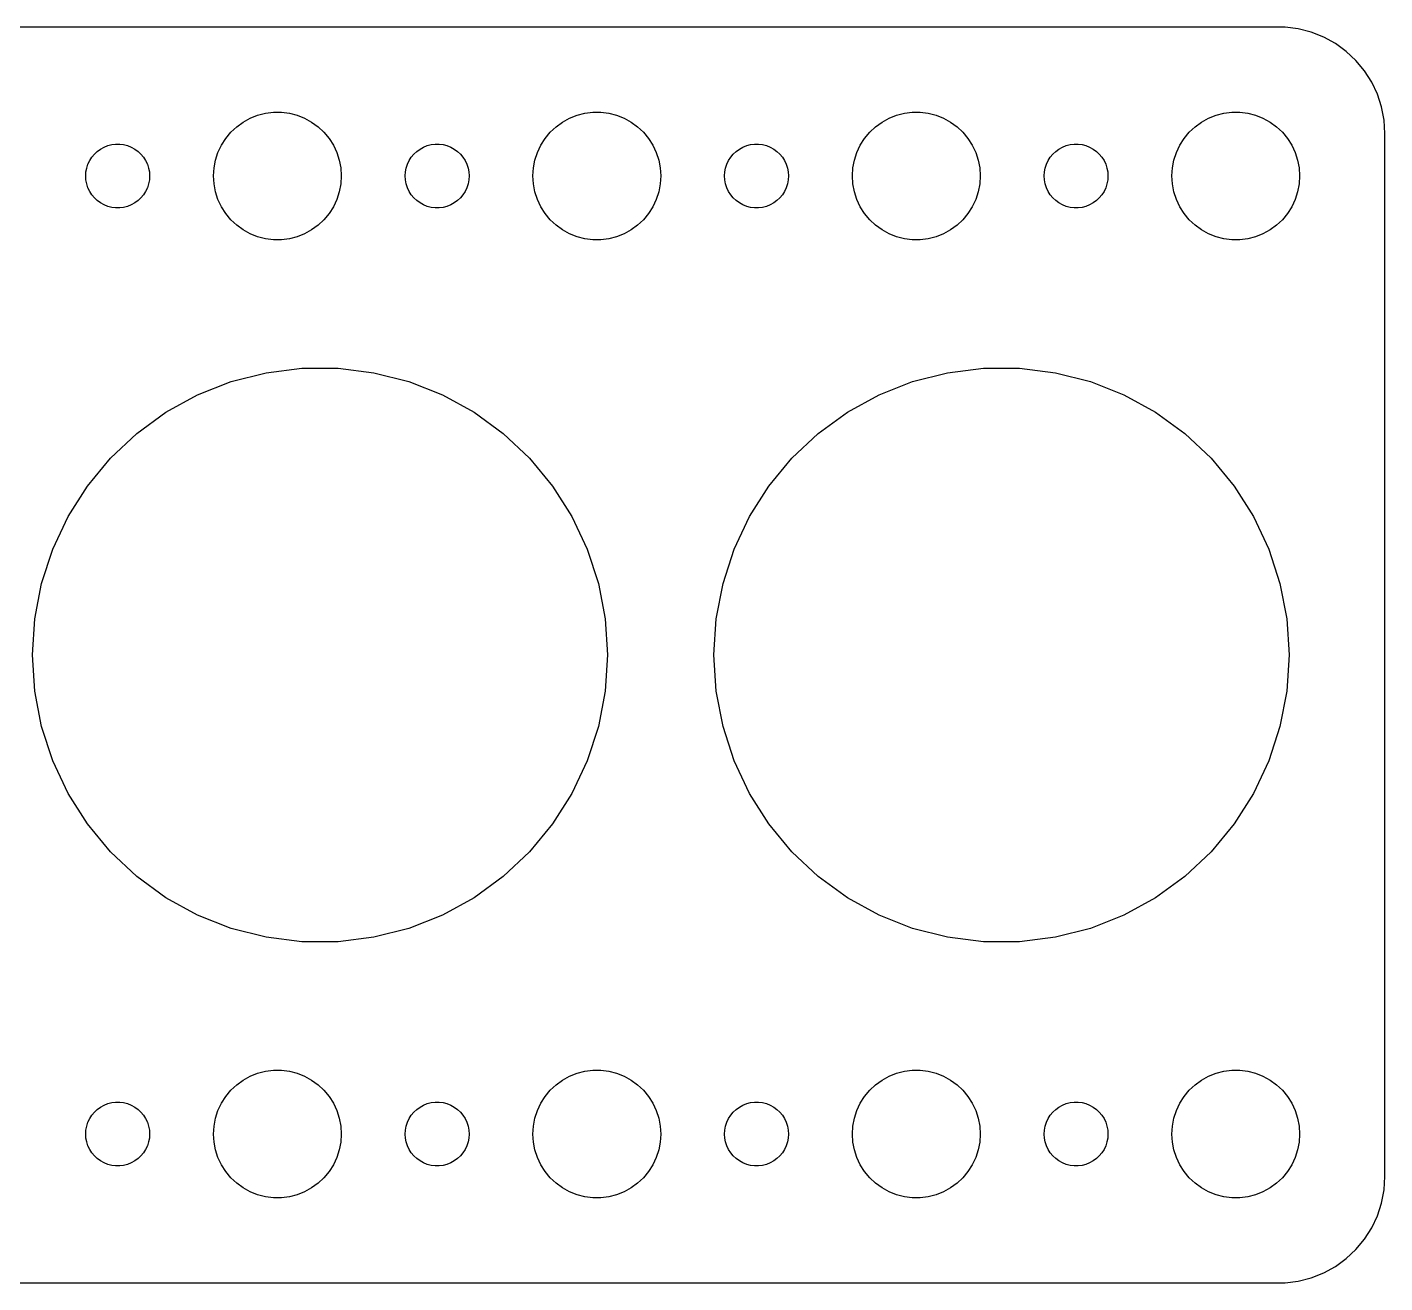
# Model space of a CAD drawing. Header units: metres. Extents: x -82 to 82, y 40 to 98.
# Drawn here: x 18.2 to 82, y 39.5 to 98.5 of the extents above; entities that cross this region are included whole.
import ezdxf

# ---------------------------------------------------------------- set-up
doc = ezdxf.new("R2010")
doc.units = ezdxf.units.M

msp = doc.modelspace()

# ---------------------------------------------------------------- linework, layer by layer
for p, q in [((77.3139, 98.4901), (-77.3139, 98.4901)), ((77.9369, 98.4114), (77.3139, 98.4901)), ((78.5451, 98.2553), (77.9369, 98.4114)), ((79.1289, 98.0241), (78.5451, 98.2553)), ((79.6791, 97.7216), (79.1289, 98.0241)), ((80.1871, 97.3526), (79.6791, 97.7216)), ((80.6448, 96.9227), (80.1871, 97.3526)), ((81.0451, 96.4389), (80.6448, 96.9227)), ((81.3815, 95.9088), (81.0451, 96.4389)), ((81.6489, 95.3406), (81.3815, 95.9088)), ((81.8429, 94.7434), (81.6489, 95.3406)), ((28.7227, 94.2145), (29.0729, 94.3532)), ((29.0729, 94.3532), (29.4379, 94.4469)), ((29.4379, 94.4469), (29.8116, 94.4941)), ((29.8116, 94.4941), (30.1884, 94.4941)), ((30.1884, 94.4941), (30.5621, 94.4469)), ((30.5621, 94.4469), (30.927, 94.3532)), ((30.927, 94.3532), (31.2773, 94.2145)), ((43.7227, 94.2145), (44.0729, 94.3532)), ((44.0729, 94.3532), (44.4379, 94.4469)), ((44.4379, 94.4469), (44.8116, 94.4941)), ((44.8116, 94.4941), (45.1884, 94.4941)), ((45.1884, 94.4941), (45.5621, 94.4469)), ((45.5621, 94.4469), (45.927, 94.3532)), ((45.927, 94.3532), (46.2773, 94.2145)), ((58.7227, 94.2145), (59.0729, 94.3532)), ((59.0729, 94.3532), (59.4379, 94.4469)), ((59.4379, 94.4469), (59.8116, 94.4941)), ((59.8116, 94.4941), (60.1884, 94.4941)), ((60.1884, 94.4941), (60.5621, 94.4469)), ((60.5621, 94.4469), (60.927, 94.3532)), ((60.927, 94.3532), (61.2773, 94.2145)), ((73.7227, 94.2145), (74.073, 94.3532)), ((74.073, 94.3532), (74.4379, 94.4469)), ((74.4379, 94.4469), (74.8116, 94.4941)), ((74.8116, 94.4941), (75.1884, 94.4941)), ((75.1884, 94.4941), (75.5621, 94.4469)), ((75.5621, 94.4469), (75.927, 94.3532)), ((75.927, 94.3532), (76.2773, 94.2145)), ((81.9606, 94.1267), (81.8429, 94.7434)), ((27.8131, 93.5536), (28.0877, 93.8115)), ((28.0877, 93.8115), (28.3925, 94.033)), ((28.3925, 94.033), (28.7227, 94.2145)), ((31.2773, 94.2145), (31.6075, 94.033)), ((31.6075, 94.033), (31.9123, 93.8115)), ((31.9123, 93.8115), (32.1869, 93.5536)), ((42.8131, 93.5536), (43.0877, 93.8115)), ((43.0877, 93.8115), (43.3925, 94.033)), ((43.3925, 94.033), (43.7227, 94.2145)), ((46.2773, 94.2145), (46.6075, 94.033)), ((46.6075, 94.033), (46.9123, 93.8115)), ((46.9123, 93.8115), (47.1869, 93.5536)), ((57.8131, 93.5536), (58.0877, 93.8115)), ((58.0877, 93.8115), (58.3925, 94.033)), ((58.3925, 94.033), (58.7227, 94.2145)), ((61.2773, 94.2145), (61.6075, 94.033)), ((61.6075, 94.033), (61.9123, 93.8115)), ((61.9123, 93.8115), (62.1869, 93.5536)), ((72.8131, 93.5536), (73.0877, 93.8115)), ((73.0877, 93.8115), (73.3925, 94.033)), ((73.3925, 94.033), (73.7227, 94.2145)), ((76.2773, 94.2145), (76.6075, 94.033)), ((76.6075, 94.033), (76.9123, 93.8115)), ((76.9123, 93.8115), (77.1869, 93.5536)), ((82, 93.5), (81.9606, 94.1267)), ((27.3711, 92.9453), (27.5729, 93.2634)), ((27.5729, 93.2634), (27.8131, 93.5536)), ((32.1869, 93.5536), (32.427, 93.2634)), ((32.427, 93.2634), (32.6289, 92.9453)), ((42.3711, 92.9453), (42.5729, 93.2634)), ((42.5729, 93.2634), (42.8131, 93.5536)), ((47.1869, 93.5536), (47.427, 93.2634)), ((47.427, 93.2634), (47.6289, 92.9453)), ((57.3711, 92.9453), (57.5729, 93.2634)), ((57.5729, 93.2634), (57.8131, 93.5536)), ((62.1869, 93.5536), (62.427, 93.2634)), ((62.427, 93.2634), (62.6289, 92.9453)), ((72.3711, 92.9453), (72.573, 93.2634)), ((72.573, 93.2634), (72.8131, 93.5536)), ((77.1869, 93.5536), (77.427, 93.2634)), ((77.427, 93.2634), (77.6289, 92.9453)), ((82, 44.5), (82, 93.5)), ((21.2865, 92.3817), (21.4065, 92.5268)), ((21.4065, 92.5268), (21.5439, 92.6558)), ((21.5439, 92.6558), (21.6963, 92.7665)), ((21.6963, 92.7665), (21.8613, 92.8572)), ((21.8613, 92.8572), (22.0365, 92.9266)), ((22.0365, 92.9266), (22.2189, 92.9734)), ((22.2189, 92.9734), (22.4058, 92.997)), ((22.4058, 92.997), (22.5942, 92.997)), ((22.5942, 92.997), (22.7811, 92.9734)), ((22.7811, 92.9734), (22.9635, 92.9266)), ((22.9635, 92.9266), (23.1387, 92.8572)), ((23.1387, 92.8572), (23.3037, 92.7665)), ((23.3037, 92.7665), (23.4561, 92.6558)), ((23.4561, 92.6558), (23.5934, 92.5268)), ((23.5934, 92.5268), (23.7135, 92.3817)), ((27.0942, 92.2461), (27.2107, 92.6044)), ((27.2107, 92.6044), (27.3711, 92.9453)), ((32.6289, 92.9453), (32.7893, 92.6044)), ((32.7893, 92.6044), (32.9057, 92.2461)), ((36.2865, 92.3817), (36.4065, 92.5268)), ((36.4065, 92.5268), (36.5439, 92.6558)), ((36.5439, 92.6558), (36.6963, 92.7665)), ((36.6963, 92.7665), (36.8613, 92.8572)), ((36.8613, 92.8572), (37.0365, 92.9266)), ((37.0365, 92.9266), (37.2189, 92.9734)), ((37.2189, 92.9734), (37.4058, 92.997)), ((37.4058, 92.997), (37.5942, 92.997)), ((37.5942, 92.997), (37.7811, 92.9734)), ((37.7811, 92.9734), (37.9635, 92.9266)), ((37.9635, 92.9266), (38.1387, 92.8572)), ((38.1387, 92.8572), (38.3037, 92.7665)), ((38.3037, 92.7665), (38.4561, 92.6558)), ((38.4561, 92.6558), (38.5934, 92.5268)), ((38.5934, 92.5268), (38.7135, 92.3817)), ((42.0942, 92.2461), (42.2107, 92.6044)), ((42.2107, 92.6044), (42.3711, 92.9453)), ((47.6289, 92.9453), (47.7893, 92.6044)), ((47.7893, 92.6044), (47.9057, 92.2461)), ((51.2865, 92.3817), (51.4065, 92.5268)), ((51.4065, 92.5268), (51.5439, 92.6558)), ((51.5439, 92.6558), (51.6963, 92.7665)), ((51.6963, 92.7665), (51.8613, 92.8572)), ((51.8613, 92.8572), (52.0365, 92.9266)), ((52.0365, 92.9266), (52.2189, 92.9734)), ((52.2189, 92.9734), (52.4058, 92.997)), ((52.4058, 92.997), (52.5942, 92.997)), ((52.5942, 92.997), (52.7811, 92.9734)), ((52.7811, 92.9734), (52.9635, 92.9266)), ((52.9635, 92.9266), (53.1387, 92.8572)), ((53.1387, 92.8572), (53.3037, 92.7665)), ((53.3037, 92.7665), (53.4561, 92.6558)), ((53.4561, 92.6558), (53.5934, 92.5268)), ((53.5934, 92.5268), (53.7135, 92.3817)), ((57.0942, 92.2461), (57.2107, 92.6044)), ((57.2107, 92.6044), (57.3711, 92.9453)), ((62.6289, 92.9453), (62.7893, 92.6044)), ((62.7893, 92.6044), (62.9057, 92.2461)), ((66.2865, 92.3817), (66.4065, 92.5268)), ((66.4065, 92.5268), (66.5439, 92.6558)), ((66.5439, 92.6558), (66.6963, 92.7665)), ((66.6963, 92.7665), (66.8613, 92.8572)), ((66.8613, 92.8572), (67.0365, 92.9266)), ((67.0365, 92.9266), (67.2189, 92.9734)), ((67.2189, 92.9734), (67.4058, 92.997)), ((67.4058, 92.997), (67.5942, 92.997)), ((67.5942, 92.997), (67.7811, 92.9734)), ((67.7811, 92.9734), (67.9635, 92.9266)), ((67.9635, 92.9266), (68.1387, 92.8572)), ((68.1387, 92.8572), (68.3037, 92.7665)), ((68.3037, 92.7665), (68.4561, 92.6558)), ((68.4561, 92.6558), (68.5934, 92.5268)), ((68.5934, 92.5268), (68.7135, 92.3817)), ((72.0943, 92.2461), (72.2107, 92.6044)), ((72.2107, 92.6044), (72.3711, 92.9453)), ((77.6289, 92.9453), (77.7893, 92.6044)), ((77.7893, 92.6044), (77.9057, 92.2461)), ((21.0118, 91.688), (21.0471, 91.873)), ((21.0471, 91.873), (21.1053, 92.0522)), ((21.1053, 92.0522), (21.1855, 92.2226)), ((21.1855, 92.2226), (21.2865, 92.3817)), ((23.7135, 92.3817), (23.8145, 92.2226)), ((23.8145, 92.2226), (23.8947, 92.0522)), ((23.8947, 92.0522), (23.9529, 91.873)), ((23.9529, 91.873), (23.9882, 91.688)), ((27, 91.5), (27.0237, 91.876)), ((27.0237, 91.876), (27.0942, 92.2461)), ((32.9057, 92.2461), (32.9763, 91.876)), ((32.9763, 91.876), (33, 91.5)), ((36.0118, 91.688), (36.0471, 91.873)), ((36.0471, 91.873), (36.1053, 92.0522)), ((36.1053, 92.0522), (36.1855, 92.2226)), ((36.1855, 92.2226), (36.2865, 92.3817)), ((38.7135, 92.3817), (38.8145, 92.2226)), ((38.8145, 92.2226), (38.8947, 92.0522)), ((38.8947, 92.0522), (38.9529, 91.873)), ((38.9529, 91.873), (38.9882, 91.688)), ((42, 91.5), (42.0237, 91.876)), ((42.0237, 91.876), (42.0942, 92.2461)), ((47.9057, 92.2461), (47.9763, 91.876)), ((47.9763, 91.876), (48, 91.5)), ((51.0118, 91.688), (51.0471, 91.873)), ((51.0471, 91.873), (51.1053, 92.0522)), ((51.1053, 92.0522), (51.1855, 92.2226)), ((51.1855, 92.2226), (51.2865, 92.3817)), ((53.7135, 92.3817), (53.8145, 92.2226)), ((53.8145, 92.2226), (53.8947, 92.0522)), ((53.8947, 92.0522), (53.9529, 91.873)), ((53.9529, 91.873), (53.9882, 91.688)), ((57, 91.5), (57.0237, 91.876)), ((57.0237, 91.876), (57.0942, 92.2461)), ((62.9057, 92.2461), (62.9763, 91.876)), ((62.9763, 91.876), (63, 91.5)), ((66.0118, 91.688), (66.0471, 91.873)), ((66.0471, 91.873), (66.1053, 92.0522)), ((66.1053, 92.0522), (66.1855, 92.2226)), ((66.1855, 92.2226), (66.2865, 92.3817)), ((68.7135, 92.3817), (68.8145, 92.2226)), ((68.8145, 92.2226), (68.8947, 92.0522)), ((68.8947, 92.0522), (68.9529, 91.873)), ((68.9529, 91.873), (68.9882, 91.688)), ((72, 91.5), (72.0237, 91.876)), ((72.0237, 91.876), (72.0943, 92.2461)), ((77.9057, 92.2461), (77.9763, 91.876)), ((77.9763, 91.876), (78, 91.5)), ((21, 91.5), (21.0118, 91.688)), ((21.0118, 91.312), (21, 91.5)), ((21.0471, 91.127), (21.0118, 91.312)), ((23.9882, 91.312), (23.9529, 91.127)), ((23.9882, 91.688), (24, 91.5)), ((24, 91.5), (23.9882, 91.312)), ((27.0237, 91.124), (27, 91.5)), ((33, 91.5), (32.9763, 91.124)), ((36, 91.5), (36.0118, 91.688)), ((36.0118, 91.312), (36, 91.5)), ((36.0471, 91.127), (36.0118, 91.312)), ((38.9882, 91.312), (38.9529, 91.127)), ((38.9882, 91.688), (39, 91.5)), ((39, 91.5), (38.9882, 91.312)), ((42.0237, 91.124), (42, 91.5)), ((48, 91.5), (47.9763, 91.124)), ((51, 91.5), (51.0118, 91.688)), ((51.0118, 91.312), (51, 91.5)), ((51.0471, 91.127), (51.0118, 91.312)), ((53.9882, 91.312), (53.9529, 91.127)), ((53.9882, 91.688), (54, 91.5)), ((54, 91.5), (53.9882, 91.312)), ((57.0237, 91.124), (57, 91.5)), ((63, 91.5), (62.9763, 91.124)), ((66, 91.5), (66.0118, 91.688)), ((66.0118, 91.312), (66, 91.5)), ((66.0471, 91.127), (66.0118, 91.312)), ((68.9882, 91.312), (68.9529, 91.127)), ((68.9882, 91.688), (69, 91.5)), ((69, 91.5), (68.9882, 91.312)), ((72.0237, 91.124), (72, 91.5)), ((78, 91.5), (77.9763, 91.124)), ((21.1053, 90.9478), (21.0471, 91.127)), ((21.1855, 90.7774), (21.1053, 90.9478)), ((21.2865, 90.6183), (21.1855, 90.7774)), ((21.4065, 90.4732), (21.2865, 90.6183)), ((23.7135, 90.6183), (23.5934, 90.4732)), ((23.8145, 90.7774), (23.7135, 90.6183)), ((23.8947, 90.9478), (23.8145, 90.7774)), ((23.9529, 91.127), (23.8947, 90.9478)), ((27.0942, 90.7539), (27.0237, 91.124)), ((27.2107, 90.3956), (27.0942, 90.7539)), ((32.9057, 90.7539), (32.7893, 90.3956)), ((32.9763, 91.124), (32.9057, 90.7539)), ((36.1053, 90.9478), (36.0471, 91.127)), ((36.1855, 90.7774), (36.1053, 90.9478)), ((36.2865, 90.6183), (36.1855, 90.7774)), ((36.4065, 90.4732), (36.2865, 90.6183)), ((38.7135, 90.6183), (38.5934, 90.4732)), ((38.8145, 90.7774), (38.7135, 90.6183)), ((38.8947, 90.9478), (38.8145, 90.7774)), ((38.9529, 91.127), (38.8947, 90.9478)), ((42.0942, 90.7539), (42.0237, 91.124)), ((42.2107, 90.3956), (42.0942, 90.7539)), ((47.9057, 90.7539), (47.7893, 90.3956)), ((47.9763, 91.124), (47.9057, 90.7539)), ((51.1053, 90.9478), (51.0471, 91.127)), ((51.1855, 90.7774), (51.1053, 90.9478)), ((51.2865, 90.6183), (51.1855, 90.7774)), ((51.4065, 90.4732), (51.2865, 90.6183)), ((53.7135, 90.6183), (53.5934, 90.4732)), ((53.8145, 90.7774), (53.7135, 90.6183)), ((53.8947, 90.9478), (53.8145, 90.7774)), ((53.9529, 91.127), (53.8947, 90.9478)), ((57.0942, 90.7539), (57.0237, 91.124)), ((57.2107, 90.3956), (57.0942, 90.7539)), ((62.9057, 90.7539), (62.7893, 90.3956)), ((62.9763, 91.124), (62.9057, 90.7539)), ((66.1053, 90.9478), (66.0471, 91.127)), ((66.1855, 90.7774), (66.1053, 90.9478)), ((66.2865, 90.6183), (66.1855, 90.7774)), ((66.4065, 90.4732), (66.2865, 90.6183)), ((68.7135, 90.6183), (68.5934, 90.4732)), ((68.8145, 90.7774), (68.7135, 90.6183)), ((68.8947, 90.9478), (68.8145, 90.7774)), ((68.9529, 91.127), (68.8947, 90.9478)), ((72.0943, 90.7539), (72.0237, 91.124)), ((72.2107, 90.3956), (72.0943, 90.7539)), ((77.9057, 90.7539), (77.7893, 90.3956)), ((77.9763, 91.124), (77.9057, 90.7539)), ((21.5439, 90.3442), (21.4065, 90.4732)), ((21.6963, 90.2335), (21.5439, 90.3442)), ((21.8613, 90.1427), (21.6963, 90.2335)), ((22.0365, 90.0734), (21.8613, 90.1427)), ((22.2189, 90.0266), (22.0365, 90.0734)), ((22.4058, 90.003), (22.2189, 90.0266)), ((22.5942, 90.003), (22.4058, 90.003)), ((22.7811, 90.0266), (22.5942, 90.003)), ((22.9635, 90.0734), (22.7811, 90.0266)), ((23.1387, 90.1427), (22.9635, 90.0734)), ((23.3037, 90.2335), (23.1387, 90.1427)), ((23.4561, 90.3442), (23.3037, 90.2335)), ((23.5934, 90.4732), (23.4561, 90.3442)), ((27.3711, 90.0547), (27.2107, 90.3956)), ((27.5729, 89.7366), (27.3711, 90.0547)), ((32.6289, 90.0547), (32.427, 89.7366)), ((32.7893, 90.3956), (32.6289, 90.0547)), ((36.5439, 90.3442), (36.4065, 90.4732)), ((36.6963, 90.2335), (36.5439, 90.3442)), ((36.8613, 90.1427), (36.6963, 90.2335)), ((37.0365, 90.0734), (36.8613, 90.1427)), ((37.2189, 90.0266), (37.0365, 90.0734)), ((37.4058, 90.003), (37.2189, 90.0266)), ((37.5942, 90.003), (37.4058, 90.003)), ((37.7811, 90.0266), (37.5942, 90.003)), ((37.9635, 90.0734), (37.7811, 90.0266)), ((38.1387, 90.1427), (37.9635, 90.0734)), ((38.3037, 90.2335), (38.1387, 90.1427)), ((38.4561, 90.3442), (38.3037, 90.2335)), ((38.5934, 90.4732), (38.4561, 90.3442)), ((42.3711, 90.0547), (42.2107, 90.3956)), ((42.5729, 89.7366), (42.3711, 90.0547)), ((47.6289, 90.0547), (47.427, 89.7366)), ((47.7893, 90.3956), (47.6289, 90.0547)), ((51.5439, 90.3442), (51.4065, 90.4732)), ((51.6963, 90.2335), (51.5439, 90.3442)), ((51.8613, 90.1427), (51.6963, 90.2335)), ((52.0365, 90.0734), (51.8613, 90.1427)), ((52.2189, 90.0266), (52.0365, 90.0734)), ((52.4058, 90.003), (52.2189, 90.0266)), ((52.5942, 90.003), (52.4058, 90.003)), ((52.7811, 90.0266), (52.5942, 90.003)), ((52.9635, 90.0734), (52.7811, 90.0266)), ((53.1387, 90.1427), (52.9635, 90.0734)), ((53.3037, 90.2335), (53.1387, 90.1427)), ((53.4561, 90.3442), (53.3037, 90.2335)), ((53.5934, 90.4732), (53.4561, 90.3442)), ((57.3711, 90.0547), (57.2107, 90.3956)), ((57.5729, 89.7366), (57.3711, 90.0547)), ((62.6289, 90.0547), (62.427, 89.7366)), ((62.7893, 90.3956), (62.6289, 90.0547)), ((66.5439, 90.3442), (66.4065, 90.4732)), ((66.6963, 90.2335), (66.5439, 90.3442)), ((66.8613, 90.1427), (66.6963, 90.2335)), ((67.0365, 90.0734), (66.8613, 90.1427)), ((67.2189, 90.0266), (67.0365, 90.0734)), ((67.4058, 90.003), (67.2189, 90.0266)), ((67.5942, 90.003), (67.4058, 90.003)), ((67.7811, 90.0266), (67.5942, 90.003)), ((67.9635, 90.0734), (67.7811, 90.0266)), ((68.1387, 90.1427), (67.9635, 90.0734)), ((68.3037, 90.2335), (68.1387, 90.1427)), ((68.4561, 90.3442), (68.3037, 90.2335)), ((68.5934, 90.4732), (68.4561, 90.3442)), ((72.3711, 90.0547), (72.2107, 90.3956)), ((72.573, 89.7366), (72.3711, 90.0547)), ((77.6289, 90.0547), (77.427, 89.7366)), ((77.7893, 90.3956), (77.6289, 90.0547)), ((27.8131, 89.4464), (27.5729, 89.7366)), ((28.0877, 89.1884), (27.8131, 89.4464)), ((32.1869, 89.4464), (31.9123, 89.1884)), ((32.427, 89.7366), (32.1869, 89.4464)), ((42.8131, 89.4464), (42.5729, 89.7366)), ((43.0877, 89.1884), (42.8131, 89.4464)), ((47.1869, 89.4464), (46.9123, 89.1884)), ((47.427, 89.7366), (47.1869, 89.4464)), ((57.8131, 89.4464), (57.5729, 89.7366)), ((58.0877, 89.1884), (57.8131, 89.4464)), ((62.1869, 89.4464), (61.9123, 89.1884)), ((62.427, 89.7366), (62.1869, 89.4464)), ((72.8131, 89.4464), (72.573, 89.7366)), ((73.0877, 89.1884), (72.8131, 89.4464)), ((77.1869, 89.4464), (76.9123, 89.1884)), ((77.427, 89.7366), (77.1869, 89.4464)), ((28.3925, 88.967), (28.0877, 89.1884)), ((28.7227, 88.7855), (28.3925, 88.967)), ((29.0729, 88.6468), (28.7227, 88.7855)), ((29.4379, 88.5531), (29.0729, 88.6468)), ((30.927, 88.6468), (30.5621, 88.5531)), ((31.2773, 88.7855), (30.927, 88.6468)), ((31.6075, 88.967), (31.2773, 88.7855)), ((31.9123, 89.1884), (31.6075, 88.967)), ((43.3925, 88.967), (43.0877, 89.1884)), ((43.7227, 88.7855), (43.3925, 88.967)), ((44.0729, 88.6468), (43.7227, 88.7855)), ((44.4379, 88.5531), (44.0729, 88.6468)), ((45.927, 88.6468), (45.5621, 88.5531)), ((46.2773, 88.7855), (45.927, 88.6468)), ((46.6075, 88.967), (46.2773, 88.7855)), ((46.9123, 89.1884), (46.6075, 88.967)), ((58.3925, 88.967), (58.0877, 89.1884)), ((58.7227, 88.7855), (58.3925, 88.967)), ((59.0729, 88.6468), (58.7227, 88.7855)), ((59.4379, 88.5531), (59.0729, 88.6468)), ((60.927, 88.6468), (60.5621, 88.5531)), ((61.2773, 88.7855), (60.927, 88.6468)), ((61.6075, 88.967), (61.2773, 88.7855)), ((61.9123, 89.1884), (61.6075, 88.967)), ((73.3925, 88.967), (73.0877, 89.1884)), ((73.7227, 88.7855), (73.3925, 88.967)), ((74.073, 88.6468), (73.7227, 88.7855)), ((74.4379, 88.5531), (74.073, 88.6468)), ((75.927, 88.6468), (75.5621, 88.5531)), ((76.2773, 88.7855), (75.927, 88.6468)), ((76.6075, 88.967), (76.2773, 88.7855)), ((76.9123, 89.1884), (76.6075, 88.967)), ((29.8116, 88.5059), (29.4379, 88.5531)), ((30.1884, 88.5059), (29.8116, 88.5059)), ((30.5621, 88.5531), (30.1884, 88.5059)), ((44.8116, 88.5059), (44.4379, 88.5531)), ((45.1884, 88.5059), (44.8116, 88.5059)), ((45.5621, 88.5531), (45.1884, 88.5059)), ((59.8116, 88.5059), (59.4379, 88.5531)), ((60.1884, 88.5059), (59.8116, 88.5059)), ((60.5621, 88.5531), (60.1884, 88.5059)), ((74.8116, 88.5059), (74.4379, 88.5531)), ((75.1884, 88.5059), (74.8116, 88.5059)), ((75.5621, 88.5531), (75.1884, 88.5059)), ((27.8283, 81.8392), (29.4704, 82.2609)), ((29.4704, 82.2609), (31.1523, 82.4734)), ((31.1523, 82.4734), (32.8477, 82.4734)), ((32.8477, 82.4734), (34.5296, 82.2609)), ((34.5296, 82.2609), (36.1717, 81.8392)), ((59.8283, 81.8392), (61.4704, 82.2609)), ((61.4704, 82.2609), (63.1523, 82.4734)), ((63.1523, 82.4734), (64.8477, 82.4734)), ((64.8477, 82.4734), (66.5296, 82.2609)), ((66.5296, 82.2609), (68.1717, 81.8392)), ((26.252, 81.2152), (27.8283, 81.8392)), ((36.1717, 81.8392), (37.748, 81.2152)), ((58.252, 81.2152), (59.8283, 81.8392)), ((68.1717, 81.8392), (69.748, 81.2152)), ((24.7663, 80.3984), (26.252, 81.2152)), ((37.748, 81.2152), (39.2337, 80.3984)), ((56.7663, 80.3984), (58.252, 81.2152)), ((69.748, 81.2152), (71.2337, 80.3984)), ((23.3948, 79.4019), (24.7663, 80.3984)), ((39.2337, 80.3984), (40.6052, 79.4019)), ((55.3948, 79.4019), (56.7663, 80.3984)), ((71.2337, 80.3984), (72.6052, 79.4019)), ((22.1589, 78.2414), (23.3948, 79.4019)), ((40.6052, 79.4019), (41.8411, 78.2414)), ((54.1589, 78.2414), (55.3948, 79.4019)), ((72.6052, 79.4019), (73.8411, 78.2414)), ((21.0783, 76.9351), (22.1589, 78.2414)), ((41.8411, 78.2414), (42.9217, 76.9351)), ((53.0783, 76.9351), (54.1589, 78.2414)), ((73.8411, 78.2414), (74.9217, 76.9351)), ((20.1698, 75.5037), (21.0783, 76.9351)), ((42.9217, 76.9351), (43.8301, 75.5037)), ((52.1699, 75.5037), (53.0783, 76.9351)), ((74.9217, 76.9351), (75.8301, 75.5037)), ((19.448, 73.9697), (20.1698, 75.5037)), ((43.8301, 75.5037), (44.552, 73.9697)), ((51.448, 73.9697), (52.1699, 75.5037)), ((75.8301, 75.5037), (76.552, 73.9697)), ((18.9241, 72.3573), (19.448, 73.9697)), ((44.552, 73.9697), (45.0759, 72.3573)), ((50.9241, 72.3573), (51.448, 73.9697)), ((76.552, 73.9697), (77.0759, 72.3573)), ((18.6064, 70.692), (18.9241, 72.3573)), ((45.0759, 72.3573), (45.3935, 70.692)), ((50.6064, 70.692), (50.9241, 72.3573)), ((77.0759, 72.3573), (77.3935, 70.692)), ((18.5, 69), (18.6064, 70.692)), ((45.3935, 70.692), (45.5, 69)), ((50.5, 69), (50.6064, 70.692)), ((77.3935, 70.692), (77.5, 69)), ((18.6064, 67.308), (18.5, 69)), ((45.5, 69), (45.3935, 67.308)), ((50.6064, 67.308), (50.5, 69)), ((77.5, 69), (77.3935, 67.308)), ((18.9241, 65.6427), (18.6064, 67.308)), ((45.3935, 67.308), (45.0759, 65.6427)), ((50.9241, 65.6427), (50.6064, 67.308)), ((77.3935, 67.308), (77.0759, 65.6427)), ((19.448, 64.0303), (18.9241, 65.6427)), ((45.0759, 65.6427), (44.552, 64.0303)), ((51.448, 64.0303), (50.9241, 65.6427)), ((77.0759, 65.6427), (76.552, 64.0303)), ((20.1698, 62.4963), (19.448, 64.0303)), ((44.552, 64.0303), (43.8301, 62.4963)), ((52.1699, 62.4963), (51.448, 64.0303)), ((76.552, 64.0303), (75.8301, 62.4963)), ((21.0783, 61.0649), (20.1698, 62.4963)), ((43.8301, 62.4963), (42.9217, 61.0649)), ((53.0783, 61.0649), (52.1699, 62.4963)), ((75.8301, 62.4963), (74.9217, 61.0649)), ((22.1589, 59.7586), (21.0783, 61.0649)), ((42.9217, 61.0649), (41.8411, 59.7586)), ((54.1589, 59.7586), (53.0783, 61.0649)), ((74.9217, 61.0649), (73.8411, 59.7586)), ((23.3948, 58.5981), (22.1589, 59.7586)), ((41.8411, 59.7586), (40.6052, 58.5981)), ((55.3948, 58.5981), (54.1589, 59.7586)), ((73.8411, 59.7586), (72.6052, 58.5981)), ((24.7663, 57.6016), (23.3948, 58.5981)), ((40.6052, 58.5981), (39.2337, 57.6016)), ((56.7663, 57.6016), (55.3948, 58.5981)), ((72.6052, 58.5981), (71.2337, 57.6016)), ((26.252, 56.7848), (24.7663, 57.6016)), ((39.2337, 57.6016), (37.748, 56.7848)), ((58.252, 56.7848), (56.7663, 57.6016)), ((71.2337, 57.6016), (69.748, 56.7848)), ((27.8283, 56.1608), (26.252, 56.7848)), ((37.748, 56.7848), (36.1717, 56.1608)), ((59.8283, 56.1608), (58.252, 56.7848)), ((69.748, 56.7848), (68.1717, 56.1608)), ((29.4704, 55.7391), (27.8283, 56.1608)), ((36.1717, 56.1608), (34.5296, 55.7391)), ((61.4704, 55.7391), (59.8283, 56.1608)), ((68.1717, 56.1608), (66.5296, 55.7391)), ((31.1523, 55.5266), (29.4704, 55.7391)), ((32.8477, 55.5266), (31.1523, 55.5266)), ((34.5296, 55.7391), (32.8477, 55.5266)), ((63.1523, 55.5266), (61.4704, 55.7391)), ((64.8477, 55.5266), (63.1523, 55.5266)), ((66.5296, 55.7391), (64.8477, 55.5266)), ((28.3925, 49.033), (28.7227, 49.2145)), ((28.7227, 49.2145), (29.0729, 49.3532)), ((29.0729, 49.3532), (29.4379, 49.4469)), ((29.4379, 49.4469), (29.8116, 49.4941)), ((29.8116, 49.4941), (30.1884, 49.4941)), ((30.1884, 49.4941), (30.5621, 49.4469)), ((30.5621, 49.4469), (30.927, 49.3532)), ((30.927, 49.3532), (31.2773, 49.2145)), ((31.2773, 49.2145), (31.6075, 49.033)), ((43.3925, 49.033), (43.7227, 49.2145)), ((43.7227, 49.2145), (44.0729, 49.3532)), ((44.0729, 49.3532), (44.4379, 49.4469)), ((44.4379, 49.4469), (44.8116, 49.4941)), ((44.8116, 49.4941), (45.1884, 49.4941)), ((45.1884, 49.4941), (45.5621, 49.4469)), ((45.5621, 49.4469), (45.927, 49.3532)), ((45.927, 49.3532), (46.2773, 49.2145)), ((46.2773, 49.2145), (46.6075, 49.033)), ((58.3925, 49.033), (58.7227, 49.2145)), ((58.7227, 49.2145), (59.0729, 49.3532)), ((59.0729, 49.3532), (59.4379, 49.4469)), ((59.4379, 49.4469), (59.8116, 49.4941)), ((59.8116, 49.4941), (60.1884, 49.4941)), ((60.1884, 49.4941), (60.5621, 49.4469)), ((60.5621, 49.4469), (60.927, 49.3532)), ((60.927, 49.3532), (61.2773, 49.2145)), ((61.2773, 49.2145), (61.6075, 49.033)), ((73.3925, 49.033), (73.7227, 49.2145)), ((73.7227, 49.2145), (74.073, 49.3532)), ((74.073, 49.3532), (74.4379, 49.4469)), ((74.4379, 49.4469), (74.8116, 49.4941)), ((74.8116, 49.4941), (75.1884, 49.4941)), ((75.1884, 49.4941), (75.5621, 49.4469)), ((75.5621, 49.4469), (75.927, 49.3532)), ((75.927, 49.3532), (76.2773, 49.2145)), ((76.2773, 49.2145), (76.6075, 49.033)), ((27.5729, 48.2634), (27.8131, 48.5536)), ((27.8131, 48.5536), (28.0877, 48.8116)), ((28.0877, 48.8116), (28.3925, 49.033)), ((31.6075, 49.033), (31.9123, 48.8116)), ((31.9123, 48.8116), (32.1869, 48.5536)), ((32.1869, 48.5536), (32.427, 48.2634)), ((42.5729, 48.2634), (42.8131, 48.5536)), ((42.8131, 48.5536), (43.0877, 48.8116)), ((43.0877, 48.8116), (43.3925, 49.033)), ((46.6075, 49.033), (46.9123, 48.8116)), ((46.9123, 48.8116), (47.1869, 48.5536)), ((47.1869, 48.5536), (47.427, 48.2634)), ((57.5729, 48.2634), (57.8131, 48.5536)), ((57.8131, 48.5536), (58.0877, 48.8116)), ((58.0877, 48.8116), (58.3925, 49.033)), ((61.6075, 49.033), (61.9123, 48.8116)), ((61.9123, 48.8116), (62.1869, 48.5536)), ((62.1869, 48.5536), (62.427, 48.2634)), ((72.573, 48.2634), (72.8131, 48.5536)), ((72.8131, 48.5536), (73.0877, 48.8116)), ((73.0877, 48.8116), (73.3925, 49.033)), ((76.6075, 49.033), (76.9123, 48.8116)), ((76.9123, 48.8116), (77.1869, 48.5536)), ((77.1869, 48.5536), (77.427, 48.2634)), ((21.6963, 47.7665), (21.8613, 47.8573)), ((21.8613, 47.8573), (22.0365, 47.9266)), ((22.0365, 47.9266), (22.2189, 47.9734)), ((22.2189, 47.9734), (22.4058, 47.997)), ((22.4058, 47.997), (22.5942, 47.997)), ((22.5942, 47.997), (22.7811, 47.9734)), ((22.7811, 47.9734), (22.9635, 47.9266)), ((22.9635, 47.9266), (23.1387, 47.8573)), ((23.1387, 47.8573), (23.3037, 47.7665)), ((27.2107, 47.6044), (27.3711, 47.9453)), ((27.3711, 47.9453), (27.5729, 48.2634)), ((32.427, 48.2634), (32.6289, 47.9453)), ((32.6289, 47.9453), (32.7893, 47.6044)), ((36.6963, 47.7665), (36.8613, 47.8573)), ((36.8613, 47.8573), (37.0365, 47.9266)), ((37.0365, 47.9266), (37.2189, 47.9734)), ((37.2189, 47.9734), (37.4058, 47.997)), ((37.4058, 47.997), (37.5942, 47.997)), ((37.5942, 47.997), (37.7811, 47.9734)), ((37.7811, 47.9734), (37.9635, 47.9266)), ((37.9635, 47.9266), (38.1387, 47.8573)), ((38.1387, 47.8573), (38.3037, 47.7665)), ((42.2107, 47.6044), (42.3711, 47.9453)), ((42.3711, 47.9453), (42.5729, 48.2634)), ((47.427, 48.2634), (47.6289, 47.9453)), ((47.6289, 47.9453), (47.7893, 47.6044)), ((51.6963, 47.7665), (51.8613, 47.8573)), ((51.8613, 47.8573), (52.0365, 47.9266)), ((52.0365, 47.9266), (52.2189, 47.9734)), ((52.2189, 47.9734), (52.4058, 47.997)), ((52.4058, 47.997), (52.5942, 47.997)), ((52.5942, 47.997), (52.7811, 47.9734)), ((52.7811, 47.9734), (52.9635, 47.9266)), ((52.9635, 47.9266), (53.1387, 47.8573)), ((53.1387, 47.8573), (53.3037, 47.7665)), ((57.2107, 47.6044), (57.3711, 47.9453)), ((57.3711, 47.9453), (57.5729, 48.2634)), ((62.427, 48.2634), (62.6289, 47.9453)), ((62.6289, 47.9453), (62.7893, 47.6044)), ((66.6963, 47.7665), (66.8613, 47.8573)), ((66.8613, 47.8573), (67.0365, 47.9266)), ((67.0365, 47.9266), (67.2189, 47.9734)), ((67.2189, 47.9734), (67.4058, 47.997)), ((67.4058, 47.997), (67.5942, 47.997)), ((67.5942, 47.997), (67.7811, 47.9734)), ((67.7811, 47.9734), (67.9635, 47.9266)), ((67.9635, 47.9266), (68.1387, 47.8573)), ((68.1387, 47.8573), (68.3037, 47.7665)), ((72.2107, 47.6044), (72.3711, 47.9453)), ((72.3711, 47.9453), (72.573, 48.2634)), ((77.427, 48.2634), (77.6289, 47.9453)), ((77.6289, 47.9453), (77.7893, 47.6044)), ((21.1053, 47.0522), (21.1855, 47.2226)), ((21.1855, 47.2226), (21.2865, 47.3817)), ((21.2865, 47.3817), (21.4065, 47.5268)), ((21.4065, 47.5268), (21.5439, 47.6558)), ((21.5439, 47.6558), (21.6963, 47.7665)), ((23.3037, 47.7665), (23.4561, 47.6558)), ((23.4561, 47.6558), (23.5934, 47.5268)), ((23.5934, 47.5268), (23.7135, 47.3817)), ((23.7135, 47.3817), (23.8145, 47.2226)), ((23.8145, 47.2226), (23.8947, 47.0522)), ((27.0237, 46.876), (27.0942, 47.2461)), ((27.0942, 47.2461), (27.2107, 47.6044)), ((32.7893, 47.6044), (32.9057, 47.2461)), ((32.9057, 47.2461), (32.9763, 46.876)), ((36.1053, 47.0522), (36.1855, 47.2226)), ((36.1855, 47.2226), (36.2865, 47.3817)), ((36.2865, 47.3817), (36.4065, 47.5268)), ((36.4065, 47.5268), (36.5439, 47.6558)), ((36.5439, 47.6558), (36.6963, 47.7665)), ((38.3037, 47.7665), (38.4561, 47.6558)), ((38.4561, 47.6558), (38.5934, 47.5268)), ((38.5934, 47.5268), (38.7135, 47.3817)), ((38.7135, 47.3817), (38.8145, 47.2226)), ((38.8145, 47.2226), (38.8947, 47.0522)), ((42.0237, 46.876), (42.0942, 47.2461)), ((42.0942, 47.2461), (42.2107, 47.6044)), ((47.7893, 47.6044), (47.9057, 47.2461)), ((47.9057, 47.2461), (47.9763, 46.876)), ((51.1053, 47.0522), (51.1855, 47.2226)), ((51.1855, 47.2226), (51.2865, 47.3817)), ((51.2865, 47.3817), (51.4065, 47.5268)), ((51.4065, 47.5268), (51.5439, 47.6558)), ((51.5439, 47.6558), (51.6963, 47.7665)), ((53.3037, 47.7665), (53.4561, 47.6558)), ((53.4561, 47.6558), (53.5934, 47.5268)), ((53.5934, 47.5268), (53.7135, 47.3817)), ((53.7135, 47.3817), (53.8145, 47.2226)), ((53.8145, 47.2226), (53.8947, 47.0522)), ((57.0237, 46.876), (57.0942, 47.2461)), ((57.0942, 47.2461), (57.2107, 47.6044)), ((62.7893, 47.6044), (62.9057, 47.2461)), ((62.9057, 47.2461), (62.9763, 46.876)), ((66.1053, 47.0522), (66.1855, 47.2226)), ((66.1855, 47.2226), (66.2865, 47.3817)), ((66.2865, 47.3817), (66.4065, 47.5268)), ((66.4065, 47.5268), (66.5439, 47.6558)), ((66.5439, 47.6558), (66.6963, 47.7665)), ((68.3037, 47.7665), (68.4561, 47.6558)), ((68.4561, 47.6558), (68.5934, 47.5268)), ((68.5934, 47.5268), (68.7135, 47.3817)), ((68.7135, 47.3817), (68.8145, 47.2226)), ((68.8145, 47.2226), (68.8947, 47.0522)), ((72.0237, 46.876), (72.0943, 47.2461)), ((72.0943, 47.2461), (72.2107, 47.6044)), ((77.7893, 47.6044), (77.9057, 47.2461)), ((77.9057, 47.2461), (77.9763, 46.876)), ((21, 46.5), (21.0118, 46.688)), ((21.0118, 46.688), (21.0471, 46.873)), ((21.0471, 46.873), (21.1053, 47.0522)), ((23.8947, 47.0522), (23.9529, 46.873)), ((23.9529, 46.873), (23.9882, 46.688)), ((23.9882, 46.688), (24, 46.5)), ((27, 46.5), (27.0237, 46.876)), ((32.9763, 46.876), (33, 46.5)), ((36, 46.5), (36.0118, 46.688)), ((36.0118, 46.688), (36.0471, 46.873)), ((36.0471, 46.873), (36.1053, 47.0522)), ((38.8947, 47.0522), (38.9529, 46.873)), ((38.9529, 46.873), (38.9882, 46.688)), ((38.9882, 46.688), (39, 46.5)), ((42, 46.5), (42.0237, 46.876)), ((47.9763, 46.876), (48, 46.5)), ((51, 46.5), (51.0118, 46.688)), ((51.0118, 46.688), (51.0471, 46.873)), ((51.0471, 46.873), (51.1053, 47.0522)), ((53.8947, 47.0522), (53.9529, 46.873)), ((53.9529, 46.873), (53.9882, 46.688)), ((53.9882, 46.688), (54, 46.5)), ((57, 46.5), (57.0237, 46.876)), ((62.9763, 46.876), (63, 46.5)), ((66, 46.5), (66.0118, 46.688)), ((66.0118, 46.688), (66.0471, 46.873)), ((66.0471, 46.873), (66.1053, 47.0522)), ((68.8947, 47.0522), (68.9529, 46.873)), ((68.9529, 46.873), (68.9882, 46.688)), ((68.9882, 46.688), (69, 46.5)), ((72, 46.5), (72.0237, 46.876)), ((77.9763, 46.876), (78, 46.5)), ((21.0118, 46.312), (21, 46.5)), ((21.0471, 46.127), (21.0118, 46.312)), ((21.1053, 45.9478), (21.0471, 46.127)), ((21.1855, 45.7774), (21.1053, 45.9478)), ((23.8947, 45.9478), (23.8145, 45.7774)), ((23.9529, 46.127), (23.8947, 45.9478)), ((23.9882, 46.312), (23.9529, 46.127)), ((24, 46.5), (23.9882, 46.312)), ((27.0237, 46.124), (27, 46.5)), ((27.0942, 45.7539), (27.0237, 46.124)), ((32.9763, 46.124), (32.9057, 45.7539)), ((33, 46.5), (32.9763, 46.124)), ((36.0118, 46.312), (36, 46.5)), ((36.0471, 46.127), (36.0118, 46.312)), ((36.1053, 45.9478), (36.0471, 46.127)), ((36.1855, 45.7774), (36.1053, 45.9478)), ((38.8947, 45.9478), (38.8145, 45.7774)), ((38.9529, 46.127), (38.8947, 45.9478)), ((38.9882, 46.312), (38.9529, 46.127)), ((39, 46.5), (38.9882, 46.312)), ((42.0237, 46.124), (42, 46.5)), ((42.0942, 45.7539), (42.0237, 46.124)), ((47.9763, 46.124), (47.9057, 45.7539)), ((48, 46.5), (47.9763, 46.124)), ((51.0118, 46.312), (51, 46.5)), ((51.0471, 46.127), (51.0118, 46.312)), ((51.1053, 45.9478), (51.0471, 46.127)), ((51.1855, 45.7774), (51.1053, 45.9478)), ((53.8947, 45.9478), (53.8145, 45.7774)), ((53.9529, 46.127), (53.8947, 45.9478)), ((53.9882, 46.312), (53.9529, 46.127)), ((54, 46.5), (53.9882, 46.312)), ((57.0237, 46.124), (57, 46.5)), ((57.0942, 45.7539), (57.0237, 46.124)), ((62.9763, 46.124), (62.9057, 45.7539)), ((63, 46.5), (62.9763, 46.124)), ((66.0118, 46.312), (66, 46.5)), ((66.0471, 46.127), (66.0118, 46.312)), ((66.1053, 45.9478), (66.0471, 46.127)), ((66.1855, 45.7774), (66.1053, 45.9478)), ((68.8947, 45.9478), (68.8145, 45.7774)), ((68.9529, 46.127), (68.8947, 45.9478)), ((68.9882, 46.312), (68.9529, 46.127)), ((69, 46.5), (68.9882, 46.312)), ((72.0237, 46.124), (72, 46.5)), ((72.0943, 45.7539), (72.0237, 46.124)), ((77.9763, 46.124), (77.9057, 45.7539)), ((78, 46.5), (77.9763, 46.124)), ((21.2865, 45.6183), (21.1855, 45.7774)), ((21.4065, 45.4732), (21.2865, 45.6183)), ((21.5439, 45.3442), (21.4065, 45.4732)), ((21.6963, 45.2335), (21.5439, 45.3442)), ((23.4561, 45.3442), (23.3037, 45.2335)), ((23.5934, 45.4732), (23.4561, 45.3442)), ((23.7135, 45.6183), (23.5934, 45.4732)), ((23.8145, 45.7774), (23.7135, 45.6183)), ((27.2107, 45.3956), (27.0942, 45.7539)), ((27.3711, 45.0547), (27.2107, 45.3956)), ((32.7893, 45.3956), (32.6289, 45.0547)), ((32.9057, 45.7539), (32.7893, 45.3956)), ((36.2865, 45.6183), (36.1855, 45.7774)), ((36.4065, 45.4732), (36.2865, 45.6183)), ((36.5439, 45.3442), (36.4065, 45.4732)), ((36.6963, 45.2335), (36.5439, 45.3442)), ((38.4561, 45.3442), (38.3037, 45.2335)), ((38.5934, 45.4732), (38.4561, 45.3442)), ((38.7135, 45.6183), (38.5934, 45.4732)), ((38.8145, 45.7774), (38.7135, 45.6183)), ((42.2107, 45.3956), (42.0942, 45.7539)), ((42.3711, 45.0547), (42.2107, 45.3956)), ((47.7893, 45.3956), (47.6289, 45.0547)), ((47.9057, 45.7539), (47.7893, 45.3956)), ((51.2865, 45.6183), (51.1855, 45.7774)), ((51.4065, 45.4732), (51.2865, 45.6183)), ((51.5439, 45.3442), (51.4065, 45.4732)), ((51.6963, 45.2335), (51.5439, 45.3442)), ((53.4561, 45.3442), (53.3037, 45.2335)), ((53.5934, 45.4732), (53.4561, 45.3442)), ((53.7135, 45.6183), (53.5934, 45.4732)), ((53.8145, 45.7774), (53.7135, 45.6183)), ((57.2107, 45.3956), (57.0942, 45.7539)), ((57.3711, 45.0547), (57.2107, 45.3956)), ((62.7893, 45.3956), (62.6289, 45.0547)), ((62.9057, 45.7539), (62.7893, 45.3956)), ((66.2865, 45.6183), (66.1855, 45.7774)), ((66.4065, 45.4732), (66.2865, 45.6183)), ((66.5439, 45.3442), (66.4065, 45.4732)), ((66.6963, 45.2335), (66.5439, 45.3442)), ((68.4561, 45.3442), (68.3037, 45.2335)), ((68.5934, 45.4732), (68.4561, 45.3442)), ((68.7135, 45.6183), (68.5934, 45.4732)), ((68.8145, 45.7774), (68.7135, 45.6183)), ((72.2107, 45.3956), (72.0943, 45.7539)), ((72.3711, 45.0547), (72.2107, 45.3956)), ((77.7893, 45.3956), (77.6289, 45.0547)), ((77.9057, 45.7539), (77.7893, 45.3956)), ((21.8613, 45.1428), (21.6963, 45.2335)), ((22.0365, 45.0734), (21.8613, 45.1428)), ((22.2189, 45.0266), (22.0365, 45.0734)), ((22.4058, 45.003), (22.2189, 45.0266)), ((22.5942, 45.003), (22.4058, 45.003)), ((22.7811, 45.0266), (22.5942, 45.003)), ((22.9635, 45.0734), (22.7811, 45.0266)), ((23.1387, 45.1428), (22.9635, 45.0734)), ((23.3037, 45.2335), (23.1387, 45.1428)), ((27.5729, 44.7366), (27.3711, 45.0547)), ((27.8131, 44.4464), (27.5729, 44.7366)), ((32.427, 44.7366), (32.1869, 44.4464)), ((32.6289, 45.0547), (32.427, 44.7366)), ((36.8613, 45.1428), (36.6963, 45.2335)), ((37.0365, 45.0734), (36.8613, 45.1428)), ((37.2189, 45.0266), (37.0365, 45.0734)), ((37.4058, 45.003), (37.2189, 45.0266)), ((37.5942, 45.003), (37.4058, 45.003)), ((37.7811, 45.0266), (37.5942, 45.003)), ((37.9635, 45.0734), (37.7811, 45.0266)), ((38.1387, 45.1428), (37.9635, 45.0734)), ((38.3037, 45.2335), (38.1387, 45.1428)), ((42.5729, 44.7366), (42.3711, 45.0547)), ((42.8131, 44.4464), (42.5729, 44.7366)), ((47.427, 44.7366), (47.1869, 44.4464)), ((47.6289, 45.0547), (47.427, 44.7366)), ((51.8613, 45.1428), (51.6963, 45.2335)), ((52.0365, 45.0734), (51.8613, 45.1428)), ((52.2189, 45.0266), (52.0365, 45.0734)), ((52.4058, 45.003), (52.2189, 45.0266)), ((52.5942, 45.003), (52.4058, 45.003)), ((52.7811, 45.0266), (52.5942, 45.003)), ((52.9635, 45.0734), (52.7811, 45.0266)), ((53.1387, 45.1428), (52.9635, 45.0734)), ((53.3037, 45.2335), (53.1387, 45.1428)), ((57.5729, 44.7366), (57.3711, 45.0547)), ((57.8131, 44.4464), (57.5729, 44.7366)), ((62.427, 44.7366), (62.1869, 44.4464)), ((62.6289, 45.0547), (62.427, 44.7366)), ((66.8613, 45.1428), (66.6963, 45.2335)), ((67.0365, 45.0734), (66.8613, 45.1428)), ((67.2189, 45.0266), (67.0365, 45.0734)), ((67.4058, 45.003), (67.2189, 45.0266)), ((67.5942, 45.003), (67.4058, 45.003)), ((67.7811, 45.0266), (67.5942, 45.003)), ((67.9635, 45.0734), (67.7811, 45.0266)), ((68.1387, 45.1428), (67.9635, 45.0734)), ((68.3037, 45.2335), (68.1387, 45.1428)), ((72.573, 44.7366), (72.3711, 45.0547)), ((72.8131, 44.4464), (72.573, 44.7366)), ((77.427, 44.7366), (77.1869, 44.4464)), ((77.6289, 45.0547), (77.427, 44.7366)), ((28.0877, 44.1885), (27.8131, 44.4464)), ((28.3925, 43.967), (28.0877, 44.1885)), ((31.9123, 44.1885), (31.6075, 43.967)), ((32.1869, 44.4464), (31.9123, 44.1885)), ((43.0877, 44.1885), (42.8131, 44.4464)), ((43.3925, 43.967), (43.0877, 44.1885)), ((46.9123, 44.1885), (46.6075, 43.967)), ((47.1869, 44.4464), (46.9123, 44.1885)), ((58.0877, 44.1885), (57.8131, 44.4464)), ((58.3925, 43.967), (58.0877, 44.1885)), ((61.9123, 44.1885), (61.6075, 43.967)), ((62.1869, 44.4464), (61.9123, 44.1885)), ((73.0877, 44.1885), (72.8131, 44.4464)), ((73.3925, 43.967), (73.0877, 44.1885)), ((76.9123, 44.1885), (76.6075, 43.967)), ((77.1869, 44.4464), (76.9123, 44.1885)), ((81.9606, 43.8733), (82, 44.5)), ((28.7227, 43.7855), (28.3925, 43.967)), ((29.0729, 43.6468), (28.7227, 43.7855)), ((29.4379, 43.5531), (29.0729, 43.6468)), ((29.8116, 43.5059), (29.4379, 43.5531)), ((30.1884, 43.5059), (29.8116, 43.5059)), ((30.5621, 43.5531), (30.1884, 43.5059)), ((30.927, 43.6468), (30.5621, 43.5531)), ((31.2773, 43.7855), (30.927, 43.6468)), ((31.6075, 43.967), (31.2773, 43.7855)), ((43.7227, 43.7855), (43.3925, 43.967)), ((44.0729, 43.6468), (43.7227, 43.7855)), ((44.4379, 43.5531), (44.0729, 43.6468)), ((44.8116, 43.5059), (44.4379, 43.5531)), ((45.1884, 43.5059), (44.8116, 43.5059)), ((45.5621, 43.5531), (45.1884, 43.5059)), ((45.927, 43.6468), (45.5621, 43.5531)), ((46.2773, 43.7855), (45.927, 43.6468)), ((46.6075, 43.967), (46.2773, 43.7855)), ((58.7227, 43.7855), (58.3925, 43.967)), ((59.0729, 43.6468), (58.7227, 43.7855)), ((59.4379, 43.5531), (59.0729, 43.6468)), ((59.8116, 43.5059), (59.4379, 43.5531)), ((60.1884, 43.5059), (59.8116, 43.5059)), ((60.5621, 43.5531), (60.1884, 43.5059)), ((60.927, 43.6468), (60.5621, 43.5531)), ((61.2773, 43.7855), (60.927, 43.6468)), ((61.6075, 43.967), (61.2773, 43.7855)), ((73.7227, 43.7855), (73.3925, 43.967)), ((74.073, 43.6468), (73.7227, 43.7855)), ((74.4379, 43.5531), (74.073, 43.6468)), ((74.8116, 43.5059), (74.4379, 43.5531)), ((75.1884, 43.5059), (74.8116, 43.5059)), ((75.5621, 43.5531), (75.1884, 43.5059)), ((75.927, 43.6468), (75.5621, 43.5531)), ((76.2773, 43.7855), (75.927, 43.6468)), ((76.6075, 43.967), (76.2773, 43.7855)), ((81.8429, 43.2566), (81.9606, 43.8733)), ((81.6489, 42.6594), (81.8429, 43.2566)), ((81.0451, 41.5611), (81.3815, 42.0912)), ((81.3815, 42.0912), (81.6489, 42.6594)), ((80.6448, 41.0773), (81.0451, 41.5611)), ((80.1871, 40.6474), (80.6448, 41.0773)), ((79.1289, 39.9759), (79.6791, 40.2784)), ((79.6791, 40.2784), (80.1871, 40.6474)), ((77.3139, 39.5099), (77.9369, 39.5886)), ((77.9369, 39.5886), (78.5451, 39.7447)), ((78.5451, 39.7447), (79.1289, 39.9759)), ((-77.3139, 39.5099), (77.3139, 39.5099))]:
    msp.add_line(p, q)

doc.saveas('drawing.dxf')
